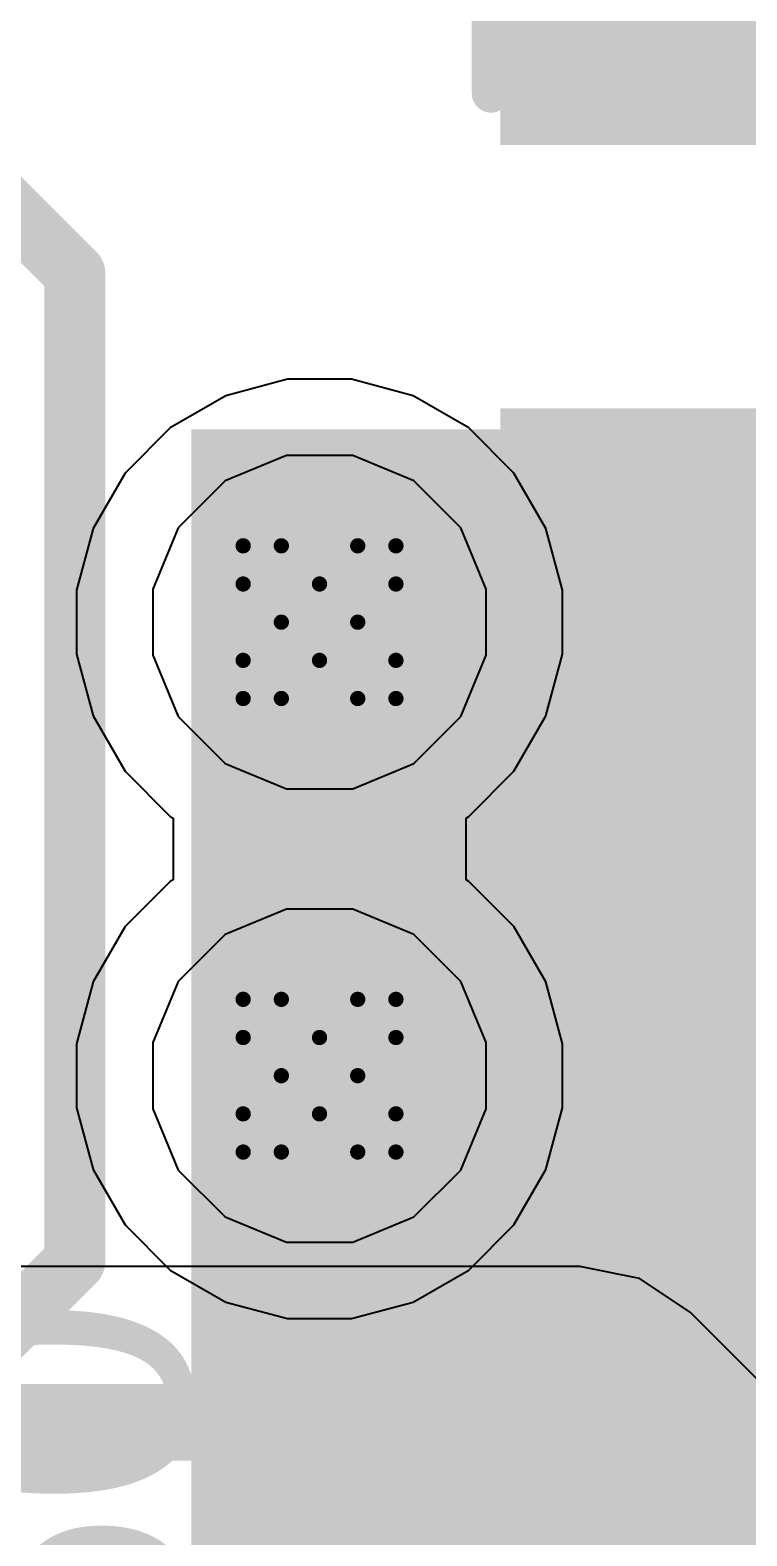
# Model space of a CAD drawing. Header units: inches. Extents: x 0 to 5379, y 0 to 5429.
# Drawn here: x 238.17 to 240.56, y 118.94 to 123.95 of the extents above; entities that cross this region are included whole.
import ezdxf

# ---------------------------------------------------------------- set-up
doc = ezdxf.new("R2010")
doc.units = ezdxf.units.IN
for name, color, linetype in [('Bottom Layer', 5, 'Continuous'), ('Bottom Solder', 6, 'Continuous'), ('Drill Drawing', 1, 'Continuous'), ('GND01', 16, 'Continuous'), ('GND02', 76, 'Continuous'), ('PWR', 156, 'Continuous'), ('SIG 01', 90, 'Continuous'), ('Top Layer', 1, 'Continuous'), ('Top Overlay', 2, 'Continuous'), ('Top Paste', 8, 'Continuous'), ('Top Solder', 216, 'Continuous'), ('Via Holes', 16, 'Continuous')]:
    doc.layers.add(name, color=color, linetype=linetype)
doc.styles.add('Arial', font='', dxfattribs={"height": 0.2})
doc.styles.get('Arial').set_extended_font_data('Arial')

# ---------------------------------------------------------------- blocks, each defined once
blk = doc.blocks.new('SMA_876')
at = {"layer": 'Top Layer'}
blk.add_hatch(color=1, dxfattribs=at).paths.add_polyline_path([(0.75, 0.85), (3.25, 0.85), (3.25, -0.85), (0.75, -0.85)])
at = {"layer": 'Top Paste'}
blk.add_hatch(color=8, dxfattribs=at).paths.add_polyline_path([(0.75, 0.85), (3.25, 0.85), (3.25, -0.85), (0.75, -0.85)])
at = {"layer": 'Top Solder'}
blk.add_hatch(color=216, dxfattribs=at).paths.add_polyline_path([(0.6484, 0.9516), (3.3516, 0.9516), (3.3516, -0.9516), (0.6484, -0.9516)])
at = {"layer": 'Top Overlay'}
for points in [[(-2.6581, 1.3577, 0.127, 0.127, 0), (2.0612, 1.3577, 0.127, 0.127, 0)], [(2.0612, 1.3577, 0.127, 0.127, 0), (2.0612, 1.0122, 0.127, 0.127, 0)]]:
    blk.add_lwpolyline(points, format="xyseb", dxfattribs=at)
for points in [[(2.0295, 1.3577, 0.0635, 0.0635, 1), (2.093, 1.3577, 0.0635, 0.0635, 1)], [(2.0295, 1.3577, 0.0635, 0.0635, 1), (2.093, 1.3577, 0.0635, 0.0635, 1)], [(2.0295, 1.0122, 0.0635, 0.0635, 1), (2.093, 1.0122, 0.0635, 0.0635, 1)]]:
    blk.add_lwpolyline(points, format="xyseb", close=True, dxfattribs=at)
blk = doc.blocks.new('C___0805_997')
at = {"layer": 'Top Layer'}
for points in [[(-1.524, 0.762), (-0.508, 0.762), (-0.508, -0.762), (-1.524, -0.762)], [(0.508, 0.762), (1.524, 0.762), (1.524, -0.762), (0.508, -0.762)]]:
    blk.add_hatch(color=1, dxfattribs=at).paths.add_polyline_path(points)
at = {"layer": 'Top Paste'}
for points in [[(-1.524, 0.762), (-0.508, 0.762), (-0.508, -0.762), (-1.524, -0.762)], [(0.508, 0.762), (1.524, 0.762), (1.524, -0.762), (0.508, -0.762)]]:
    blk.add_hatch(color=8, dxfattribs=at).paths.add_polyline_path(points)
at = {"layer": 'Top Solder'}
for points in [[(-1.594, 0.832), (-0.438, 0.832), (-0.438, -0.832), (-1.594, -0.832)], [(0.438, 0.832), (1.594, 0.832), (1.594, -0.832), (0.438, -0.832)]]:
    blk.add_hatch(color=216, dxfattribs=at).paths.add_polyline_path(points)
at = {"layer": 'Top Overlay'}
for points in [[(-1.6256, 0.8636, 0.127, 0.127, 0), (-0.6096, 0.8636, 0.127, 0.127, 0)], [(-1.6256, 0.8636, 0.127, 0.127, 0), (-1.6256, -0.8636, 0.127, 0.127, 0)], [(0.6096, 0.8636, 0.127, 0.127, 0), (1.6256, 0.8636, 0.127, 0.127, 0)], [(1.6256, 0.8636, 0.127, 0.127, 0), (1.6256, -0.8636, 0.127, 0.127, 0)], [(-1.6256, -0.8636, 0.127, 0.127, 0), (-0.6096, -0.8636, 0.127, 0.127, 0)], [(0.6096, -0.8636, 0.127, 0.127, 0), (1.6256, -0.8636, 0.127, 0.127, 0)]]:
    blk.add_lwpolyline(points, format="xyseb", dxfattribs=at)
for points in [[(-1.6574, 0.8636, 0.0635, 0.0635, 1), (-1.5938, 0.8636, 0.0635, 0.0635, 1)], [(-1.6574, 0.8636, 0.0635, 0.0635, 1), (-1.5938, 0.8636, 0.0635, 0.0635, 1)], [(-0.6413, 0.8636, 0.0635, 0.0635, 1), (-0.5778, 0.8636, 0.0635, 0.0635, 1)], [(0.5778, 0.8636, 0.0635, 0.0635, 1), (0.6413, 0.8636, 0.0635, 0.0635, 1)], [(1.5938, 0.8636, 0.0635, 0.0635, 1), (1.6574, 0.8636, 0.0635, 0.0635, 1)], [(1.5938, 0.8636, 0.0635, 0.0635, 1), (1.6574, 0.8636, 0.0635, 0.0635, 1)], [(-1.6574, -0.8636, 0.0635, 0.0635, 1), (-1.5938, -0.8636, 0.0635, 0.0635, 1)], [(-1.6574, -0.8636, 0.0635, 0.0635, 1), (-1.5938, -0.8636, 0.0635, 0.0635, 1)], [(-0.6413, -0.8636, 0.0635, 0.0635, 1), (-0.5778, -0.8636, 0.0635, 0.0635, 1)], [(0.5778, -0.8636, 0.0635, 0.0635, 1), (0.6413, -0.8636, 0.0635, 0.0635, 1)], [(1.5938, -0.8636, 0.0635, 0.0635, 1), (1.6574, -0.8636, 0.0635, 0.0635, 1)], [(1.5938, -0.8636, 0.0635, 0.0635, 1), (1.6574, -0.8636, 0.0635, 0.0635, 1)]]:
    blk.add_lwpolyline(points, format="xyseb", close=True, dxfattribs=at)

msp = doc.modelspace()

# ---------------------------------------------------------------- hatches: boundary and pattern name
at = {"layer": 'Bottom Layer'}
h = msp.add_hatch(color=5, dxfattribs=at)
edge = h.paths.add_edge_path()
edge.add_arc((239.1356, 121.9814), 0.3, 0, 360)
h = msp.add_hatch(color=5, dxfattribs=at)
edge = h.paths.add_edge_path()
edge.add_arc((239.1356, 120.4727), 0.3, 0, 360)
at = {"layer": 'Bottom Solder'}
h = msp.add_hatch(color=6, dxfattribs=at)
edge = h.paths.add_edge_path()
edge.add_arc((239.1356, 121.9814), 0.4016, 0, 360)
h = msp.add_hatch(color=6, dxfattribs=at)
edge = h.paths.add_edge_path()
edge.add_arc((239.1356, 120.4727), 0.4016, 0, 360)
at = {"layer": 'GND01'}
h = msp.add_hatch(color=16, dxfattribs=at)
edge = h.paths.add_edge_path()
edge.add_arc((239.1356, 121.9814), 0.3, 0, 360)
h = msp.add_hatch(color=16, dxfattribs=at)
edge = h.paths.add_edge_path()
edge.add_arc((239.1356, 120.4727), 0.3, 0, 360)
at = {"layer": 'GND02'}
h = msp.add_hatch(color=76, dxfattribs=at)
edge = h.paths.add_edge_path()
edge.add_arc((239.1356, 121.9814), 0.3, 0, 360)
h = msp.add_hatch(color=76, dxfattribs=at)
edge = h.paths.add_edge_path()
edge.add_arc((239.1356, 120.4727), 0.3, 0, 360)
at = {"layer": 'PWR'}
h = msp.add_hatch(color=156, dxfattribs=at)
edge = h.paths.add_edge_path()
edge.add_arc((239.1356, 121.9814), 0.3, 0, 360)
h = msp.add_hatch(color=156, dxfattribs=at)
edge = h.paths.add_edge_path()
edge.add_arc((239.1356, 120.4727), 0.3, 0, 360)
at = {"layer": 'SIG 01'}
h = msp.add_hatch(color=90, dxfattribs=at)
edge = h.paths.add_edge_path()
edge.add_arc((239.1356, 121.9814), 0.3, 0, 360)
h = msp.add_hatch(color=90, dxfattribs=at)
edge = h.paths.add_edge_path()
edge.add_arc((239.1356, 120.4727), 0.3, 0, 360)
at = {"layer": 'Top Layer'}
msp.add_hatch(color=1, dxfattribs=at).paths.add_polyline_path([(238.7096, 118.769), (241.4285, 118.769), (241.4285, 122.6225), (238.7096, 122.6225)])
h = msp.add_hatch(color=1, dxfattribs=at)
edge = h.paths.add_edge_path()
edge.add_arc((239.1356, 121.9814), 0.3, 0, 360)
h = msp.add_hatch(color=1, dxfattribs=at)
edge = h.paths.add_edge_path()
edge.add_arc((239.1356, 120.4727), 0.3, 0, 360)
at = {"layer": 'Top Solder'}
h = msp.add_hatch(color=216, dxfattribs=at)
edge = h.paths.add_edge_path()
edge.add_arc((239.1356, 121.9814), 0.4016, 0, 360)
h = msp.add_hatch(color=216, dxfattribs=at)
edge = h.paths.add_edge_path()
edge.add_arc((239.1356, 120.4727), 0.4016, 0, 360)
at = {"layer": 'Via Holes'}
h = msp.add_hatch(color=7, dxfattribs=at)
edge = h.paths.add_edge_path()
edge.add_arc((239.1356, 121.9814), 0.15, 0, 360)
h = msp.add_hatch(color=7, dxfattribs=at)
edge = h.paths.add_edge_path()
edge.add_arc((239.1356, 120.4727), 0.15, 0, 360)

# ---------------------------------------------------------------- linework, layer by layer
at = {"layer": 'Bottom Layer'}
for p, q in [((239.0292, 122.7894), (238.8237, 122.7344)), ((239.2419, 122.7894), (239.0292, 122.7894)), ((239.4474, 122.7344), (239.2419, 122.7894)), ((238.8237, 122.7344), (238.6394, 122.628)), ((239.6317, 122.628), (239.4474, 122.7344)), ((238.6394, 122.628), (238.489, 122.4775)), ((239.7821, 122.4775), (239.6317, 122.628)), ((238.489, 122.4775), (238.3826, 122.2933)), ((239.8885, 122.2933), (239.7821, 122.4775)), ((238.3826, 122.2933), (238.3276, 122.0878)), ((239.9436, 122.0878), (239.8885, 122.2933)), ((238.3276, 122.0878), (238.3276, 121.875)), ((239.9436, 121.875), (239.9436, 122.0878)), ((238.3276, 121.875), (238.3826, 121.6695)), ((239.8885, 121.6695), (239.9436, 121.875)), ((238.3826, 121.6695), (238.489, 121.4853)), ((239.7821, 121.4853), (239.8885, 121.6695)), ((238.489, 121.4853), (238.6394, 121.3349)), ((239.6317, 121.3349), (239.7821, 121.4853)), ((238.6394, 121.3349), (238.6484, 121.3297)), ((238.6484, 121.3297), (238.6484, 121.1244)), ((239.6228, 121.3297), (239.6317, 121.3349)), ((239.6228, 121.1244), (239.6228, 121.3297)), ((238.6394, 121.1192), (238.489, 120.9688)), ((238.6484, 121.1244), (238.6394, 121.1192)), ((239.6317, 121.1192), (239.6228, 121.1244)), ((239.7821, 120.9688), (239.6317, 121.1192)), ((238.489, 120.9688), (238.3826, 120.7846)), ((239.8885, 120.7846), (239.7821, 120.9688)), ((238.3826, 120.7846), (238.3276, 120.5791)), ((239.9436, 120.5791), (239.8885, 120.7846)), ((238.3276, 120.5791), (238.3276, 120.3663)), ((239.9436, 120.3663), (239.9436, 120.5791)), ((238.3276, 120.3663), (238.3826, 120.1608)), ((239.8885, 120.1608), (239.9436, 120.3663)), ((238.3826, 120.1608), (238.489, 119.9766)), ((239.7821, 119.9766), (239.8885, 120.1608)), ((238.489, 119.9766), (238.6394, 119.8261)), ((239.6317, 119.8261), (239.7821, 119.9766)), ((238.6394, 119.8261), (238.8237, 119.7197)), ((239.4474, 119.7197), (239.6317, 119.8261)), ((238.8237, 119.7197), (239.0292, 119.6647)), ((239.2419, 119.6647), (239.4474, 119.7197)), ((239.0292, 119.6647), (239.2419, 119.6647))]:
    msp.add_line(p, q, dxfattribs=at)
at = {"layer": 'Drill Drawing'}
for points in [[(238.8816, 122.1084, 0.0508, 0.0508, 0), (238.8816, 122.2354, 0.0508, 0.0508, 0)], [(238.8816, 122.2354, 0.0508, 0.0508, 0), (239.0086, 122.2354, 0.0508, 0.0508, 0)], [(239.0086, 122.2354, 0.0508, 0.0508, 0), (239.1356, 122.1084, 0.0508, 0.0508, 0)], [(239.1356, 122.1084, 0.0508, 0.0508, 0), (239.2626, 122.2354, 0.0508, 0.0508, 0)], [(239.2626, 122.2354, 0.0508, 0.0508, 0), (239.3896, 122.2354, 0.0508, 0.0508, 0)], [(239.3896, 122.1084, 0.0508, 0.0508, 0), (239.3896, 122.2354, 0.0508, 0.0508, 0)], [(238.8816, 122.1084, 0.0508, 0.0508, 0), (239.0086, 121.9814, 0.0508, 0.0508, 0)], [(239.2626, 121.9814, 0.0508, 0.0508, 0), (239.3896, 122.1084, 0.0508, 0.0508, 0)], [(238.8816, 121.8544, 0.0508, 0.0508, 0), (239.0086, 121.9814, 0.0508, 0.0508, 0)], [(239.2626, 121.9814, 0.0508, 0.0508, 0), (239.3896, 121.8544, 0.0508, 0.0508, 0)], [(238.8816, 121.7274, 0.0508, 0.0508, 0), (238.8816, 121.8544, 0.0508, 0.0508, 0)], [(239.0086, 121.7274, 0.0508, 0.0508, 0), (239.1356, 121.8544, 0.0508, 0.0508, 0)], [(239.1356, 121.8544, 0.0508, 0.0508, 0), (239.2626, 121.7274, 0.0508, 0.0508, 0)], [(239.3896, 121.7274, 0.0508, 0.0508, 0), (239.3896, 121.8544, 0.0508, 0.0508, 0)], [(238.8816, 121.7274, 0.0508, 0.0508, 0), (239.0086, 121.7274, 0.0508, 0.0508, 0)], [(239.2626, 121.7274, 0.0508, 0.0508, 0), (239.3896, 121.7274, 0.0508, 0.0508, 0)], [(238.8816, 120.5997, 0.0508, 0.0508, 0), (238.8816, 120.7267, 0.0508, 0.0508, 0)], [(238.8816, 120.7267, 0.0508, 0.0508, 0), (239.0086, 120.7267, 0.0508, 0.0508, 0)], [(239.0086, 120.7267, 0.0508, 0.0508, 0), (239.1356, 120.5997, 0.0508, 0.0508, 0)], [(239.1356, 120.5997, 0.0508, 0.0508, 0), (239.2626, 120.7267, 0.0508, 0.0508, 0)], [(239.2626, 120.7267, 0.0508, 0.0508, 0), (239.3896, 120.7267, 0.0508, 0.0508, 0)], [(239.3896, 120.5997, 0.0508, 0.0508, 0), (239.3896, 120.7267, 0.0508, 0.0508, 0)], [(238.8816, 120.5997, 0.0508, 0.0508, 0), (239.0086, 120.4727, 0.0508, 0.0508, 0)], [(239.2626, 120.4727, 0.0508, 0.0508, 0), (239.3896, 120.5997, 0.0508, 0.0508, 0)], [(238.8816, 120.3457, 0.0508, 0.0508, 0), (239.0086, 120.4727, 0.0508, 0.0508, 0)], [(239.2626, 120.4727, 0.0508, 0.0508, 0), (239.3896, 120.3457, 0.0508, 0.0508, 0)], [(238.8816, 120.2187, 0.0508, 0.0508, 0), (238.8816, 120.3457, 0.0508, 0.0508, 0)], [(239.0086, 120.2187, 0.0508, 0.0508, 0), (239.1356, 120.3457, 0.0508, 0.0508, 0)], [(239.1356, 120.3457, 0.0508, 0.0508, 0), (239.2626, 120.2187, 0.0508, 0.0508, 0)], [(239.3896, 120.2187, 0.0508, 0.0508, 0), (239.3896, 120.3457, 0.0508, 0.0508, 0)], [(238.8816, 120.2187, 0.0508, 0.0508, 0), (239.0086, 120.2187, 0.0508, 0.0508, 0)], [(239.2626, 120.2187, 0.0508, 0.0508, 0), (239.3896, 120.2187, 0.0508, 0.0508, 0)]]:
    msp.add_lwpolyline(points, format="xyseb", dxfattribs=at)
for points in [[(238.8689, 122.2354, 0.0254, 0.0254, 1), (238.8943, 122.2354, 0.0254, 0.0254, 1)], [(238.8689, 122.2354, 0.0254, 0.0254, 1), (238.8943, 122.2354, 0.0254, 0.0254, 1)], [(238.9959, 122.2354, 0.0254, 0.0254, 1), (239.0213, 122.2354, 0.0254, 0.0254, 1)], [(238.9959, 122.2354, 0.0254, 0.0254, 1), (239.0213, 122.2354, 0.0254, 0.0254, 1)], [(239.2499, 122.2354, 0.0254, 0.0254, 1), (239.2753, 122.2354, 0.0254, 0.0254, 1)], [(239.2499, 122.2354, 0.0254, 0.0254, 1), (239.2753, 122.2354, 0.0254, 0.0254, 1)], [(239.3769, 122.2354, 0.0254, 0.0254, 1), (239.4023, 122.2354, 0.0254, 0.0254, 1)], [(239.3769, 122.2354, 0.0254, 0.0254, 1), (239.4023, 122.2354, 0.0254, 0.0254, 1)], [(238.8689, 122.1084, 0.0254, 0.0254, 1), (238.8943, 122.1084, 0.0254, 0.0254, 1)], [(238.8689, 122.1084, 0.0254, 0.0254, 1), (238.8943, 122.1084, 0.0254, 0.0254, 1)], [(239.1229, 122.1084, 0.0254, 0.0254, 1), (239.1483, 122.1084, 0.0254, 0.0254, 1)], [(239.1229, 122.1084, 0.0254, 0.0254, 1), (239.1483, 122.1084, 0.0254, 0.0254, 1)], [(239.3769, 122.1084, 0.0254, 0.0254, 1), (239.4023, 122.1084, 0.0254, 0.0254, 1)], [(239.3769, 122.1084, 0.0254, 0.0254, 1), (239.4023, 122.1084, 0.0254, 0.0254, 1)], [(238.9959, 121.9814, 0.0254, 0.0254, 1), (239.0213, 121.9814, 0.0254, 0.0254, 1)], [(238.9959, 121.9814, 0.0254, 0.0254, 1), (239.0213, 121.9814, 0.0254, 0.0254, 1)], [(239.2499, 121.9814, 0.0254, 0.0254, 1), (239.2753, 121.9814, 0.0254, 0.0254, 1)], [(239.2499, 121.9814, 0.0254, 0.0254, 1), (239.2753, 121.9814, 0.0254, 0.0254, 1)], [(238.8689, 121.8544, 0.0254, 0.0254, 1), (238.8943, 121.8544, 0.0254, 0.0254, 1)], [(238.8689, 121.8544, 0.0254, 0.0254, 1), (238.8943, 121.8544, 0.0254, 0.0254, 1)], [(239.1229, 121.8544, 0.0254, 0.0254, 1), (239.1483, 121.8544, 0.0254, 0.0254, 1)], [(239.1229, 121.8544, 0.0254, 0.0254, 1), (239.1483, 121.8544, 0.0254, 0.0254, 1)], [(239.3769, 121.8544, 0.0254, 0.0254, 1), (239.4023, 121.8544, 0.0254, 0.0254, 1)], [(239.3769, 121.8544, 0.0254, 0.0254, 1), (239.4023, 121.8544, 0.0254, 0.0254, 1)], [(238.8689, 121.7274, 0.0254, 0.0254, 1), (238.8943, 121.7274, 0.0254, 0.0254, 1)], [(238.8689, 121.7274, 0.0254, 0.0254, 1), (238.8943, 121.7274, 0.0254, 0.0254, 1)], [(238.9959, 121.7274, 0.0254, 0.0254, 1), (239.0213, 121.7274, 0.0254, 0.0254, 1)], [(238.9959, 121.7274, 0.0254, 0.0254, 1), (239.0213, 121.7274, 0.0254, 0.0254, 1)], [(239.2499, 121.7274, 0.0254, 0.0254, 1), (239.2753, 121.7274, 0.0254, 0.0254, 1)], [(239.2499, 121.7274, 0.0254, 0.0254, 1), (239.2753, 121.7274, 0.0254, 0.0254, 1)], [(239.3769, 121.7274, 0.0254, 0.0254, 1), (239.4023, 121.7274, 0.0254, 0.0254, 1)], [(239.3769, 121.7274, 0.0254, 0.0254, 1), (239.4023, 121.7274, 0.0254, 0.0254, 1)], [(238.8689, 120.7267, 0.0254, 0.0254, 1), (238.8943, 120.7267, 0.0254, 0.0254, 1)], [(238.8689, 120.7267, 0.0254, 0.0254, 1), (238.8943, 120.7267, 0.0254, 0.0254, 1)], [(238.9959, 120.7267, 0.0254, 0.0254, 1), (239.0213, 120.7267, 0.0254, 0.0254, 1)], [(238.9959, 120.7267, 0.0254, 0.0254, 1), (239.0213, 120.7267, 0.0254, 0.0254, 1)], [(239.2499, 120.7267, 0.0254, 0.0254, 1), (239.2753, 120.7267, 0.0254, 0.0254, 1)], [(239.2499, 120.7267, 0.0254, 0.0254, 1), (239.2753, 120.7267, 0.0254, 0.0254, 1)], [(239.3769, 120.7267, 0.0254, 0.0254, 1), (239.4023, 120.7267, 0.0254, 0.0254, 1)], [(239.3769, 120.7267, 0.0254, 0.0254, 1), (239.4023, 120.7267, 0.0254, 0.0254, 1)], [(238.8689, 120.5997, 0.0254, 0.0254, 1), (238.8943, 120.5997, 0.0254, 0.0254, 1)], [(238.8689, 120.5997, 0.0254, 0.0254, 1), (238.8943, 120.5997, 0.0254, 0.0254, 1)], [(239.1229, 120.5997, 0.0254, 0.0254, 1), (239.1483, 120.5997, 0.0254, 0.0254, 1)], [(239.1229, 120.5997, 0.0254, 0.0254, 1), (239.1483, 120.5997, 0.0254, 0.0254, 1)], [(239.3769, 120.5997, 0.0254, 0.0254, 1), (239.4023, 120.5997, 0.0254, 0.0254, 1)], [(239.3769, 120.5997, 0.0254, 0.0254, 1), (239.4023, 120.5997, 0.0254, 0.0254, 1)], [(238.9959, 120.4727, 0.0254, 0.0254, 1), (239.0213, 120.4727, 0.0254, 0.0254, 1)], [(238.9959, 120.4727, 0.0254, 0.0254, 1), (239.0213, 120.4727, 0.0254, 0.0254, 1)], [(239.2499, 120.4727, 0.0254, 0.0254, 1), (239.2753, 120.4727, 0.0254, 0.0254, 1)], [(239.2499, 120.4727, 0.0254, 0.0254, 1), (239.2753, 120.4727, 0.0254, 0.0254, 1)], [(238.8689, 120.3457, 0.0254, 0.0254, 1), (238.8943, 120.3457, 0.0254, 0.0254, 1)], [(238.8689, 120.3457, 0.0254, 0.0254, 1), (238.8943, 120.3457, 0.0254, 0.0254, 1)], [(239.1229, 120.3457, 0.0254, 0.0254, 1), (239.1483, 120.3457, 0.0254, 0.0254, 1)], [(239.1229, 120.3457, 0.0254, 0.0254, 1), (239.1483, 120.3457, 0.0254, 0.0254, 1)], [(239.3769, 120.3457, 0.0254, 0.0254, 1), (239.4023, 120.3457, 0.0254, 0.0254, 1)], [(239.3769, 120.3457, 0.0254, 0.0254, 1), (239.4023, 120.3457, 0.0254, 0.0254, 1)], [(238.8689, 120.2187, 0.0254, 0.0254, 1), (238.8943, 120.2187, 0.0254, 0.0254, 1)], [(238.8689, 120.2187, 0.0254, 0.0254, 1), (238.8943, 120.2187, 0.0254, 0.0254, 1)], [(238.9959, 120.2187, 0.0254, 0.0254, 1), (239.0213, 120.2187, 0.0254, 0.0254, 1)], [(238.9959, 120.2187, 0.0254, 0.0254, 1), (239.0213, 120.2187, 0.0254, 0.0254, 1)], [(239.2499, 120.2187, 0.0254, 0.0254, 1), (239.2753, 120.2187, 0.0254, 0.0254, 1)], [(239.2499, 120.2187, 0.0254, 0.0254, 1), (239.2753, 120.2187, 0.0254, 0.0254, 1)], [(239.3769, 120.2187, 0.0254, 0.0254, 1), (239.4023, 120.2187, 0.0254, 0.0254, 1)], [(239.3769, 120.2187, 0.0254, 0.0254, 1), (239.4023, 120.2187, 0.0254, 0.0254, 1)]]:
    msp.add_lwpolyline(points, format="xyseb", close=True, dxfattribs=at)
at = {"layer": 'PWR'}
for p, q in [((239.0254, 122.5354), (238.8218, 122.4511)), ((239.2458, 122.5354), (239.0254, 122.5354)), ((239.4494, 122.4511), (239.2458, 122.5354)), ((238.8218, 122.4511), (238.6659, 122.2952)), ((239.6052, 122.2952), (239.4494, 122.4511)), ((238.6659, 122.2952), (238.5816, 122.0916)), ((239.6896, 122.0916), (239.6052, 122.2952)), ((238.5816, 122.0916), (238.5816, 121.8712)), ((239.6896, 121.8712), (239.6896, 122.0916)), ((238.5816, 121.8712), (238.6659, 121.6676)), ((239.6052, 121.6676), (239.6896, 121.8712)), ((238.6659, 121.6676), (238.8218, 121.5118)), ((239.4494, 121.5118), (239.6052, 121.6676)), ((238.8218, 121.5118), (239.0254, 121.4274)), ((239.2458, 121.4274), (239.4494, 121.5118)), ((239.0254, 121.4274), (239.2458, 121.4274)), ((239.0254, 121.0267), (238.8218, 120.9423)), ((239.2458, 121.0267), (239.0254, 121.0267)), ((239.4494, 120.9423), (239.2458, 121.0267)), ((238.8218, 120.9423), (238.6659, 120.7865)), ((239.6052, 120.7865), (239.4494, 120.9423)), ((238.6659, 120.7865), (238.5816, 120.5829)), ((239.6896, 120.5829), (239.6052, 120.7865)), ((238.5816, 120.5829), (238.5816, 120.3625)), ((239.6896, 120.3625), (239.6896, 120.5829)), ((238.5816, 120.3625), (238.6659, 120.1589)), ((239.6052, 120.1589), (239.6896, 120.3625)), ((238.6659, 120.1589), (238.8218, 120.003)), ((239.4494, 120.003), (239.6052, 120.1589)), ((238.8218, 120.003), (239.0254, 119.9187)), ((239.2458, 119.9187), (239.4494, 120.003)), ((239.0254, 119.9187), (239.2458, 119.9187))]:
    msp.add_line(p, q, dxfattribs=at)
at = {"layer": 'SIG 01'}
for p, q in [((240.0014, 119.8374), (238.0153, 119.8374)), ((240.1996, 119.798), (240.0014, 119.8374)), ((240.3676, 119.6857), (240.1996, 119.798)), ((241.9011, 118.1522), (240.3676, 119.6857))]:
    msp.add_line(p, q, dxfattribs=at)
for points in [[(237.8008, 119.3195, 0.254, 0.254, 0), (240.0014, 119.3195, 0.254, 0.254, 0)], [(240.0014, 119.3195, 0.254, 0.254, 0), (241.5349, 117.786, 0.254, 0.254, 0)]]:
    msp.add_lwpolyline(points, format="xyseb", dxfattribs=at)
msp.add_lwpolyline([(239.9379, 119.3195, 0.127, 0.127, 1), (240.0649, 119.3195, 0.127, 0.127, 1)], format="xyseb", close=True, dxfattribs=at)
msp.add_lwpolyline([(239.9379, 119.3195, 0.127, 0.127, 1), (240.0649, 119.3195, 0.127, 0.127, 1)], format="xyseb", close=True, dxfattribs=at)
at = {"layer": 'Top Layer'}
for points in [[(237.9646, 123.4988, 0.2032, 0.2032, 0), (238.3219, 123.1415, 0.2032, 0.2032, 0)], [(238.3219, 119.8556, 0.2032, 0.2032, 0), (238.3219, 123.1415, 0.2032, 0.2032, 0)], [(237.2022, 118.7359, 0.2032, 0.2032, 0), (238.3219, 119.8556, 0.2032, 0.2032, 0)]]:
    msp.add_lwpolyline(points, format="xyseb", dxfattribs=at)
for points in [[(238.2711, 123.1415, 0.1016, 0.1016, 1), (238.3727, 123.1415, 0.1016, 0.1016, 1)], [(238.2711, 123.1415, 0.1016, 0.1016, 1), (238.3727, 123.1415, 0.1016, 0.1016, 1)], [(238.2711, 119.8556, 0.1016, 0.1016, 1), (238.3727, 119.8556, 0.1016, 0.1016, 1)], [(238.2711, 119.8556, 0.1016, 0.1016, 1), (238.3727, 119.8556, 0.1016, 0.1016, 1)]]:
    msp.add_lwpolyline(points, format="xyseb", close=True, dxfattribs=at)

# ---------------------------------------------------------------- block references
at = {"rotation": 90}
for name, p in [('C___0805_997', (240.5691, 123.1305)), ('SMA_876', (240.5785, 118.019))]:
    msp.add_blockref(name, p, dxfattribs=at)

# ---------------------------------------------------------------- texts
at = {"layer": 'Top Overlay', "style": 'Arial'}
msp.add_text('D60', height=0.9144, rotation=90, dxfattribs=at).set_placement((238.7091, 117.3992))

doc.saveas('drawing.dxf')
